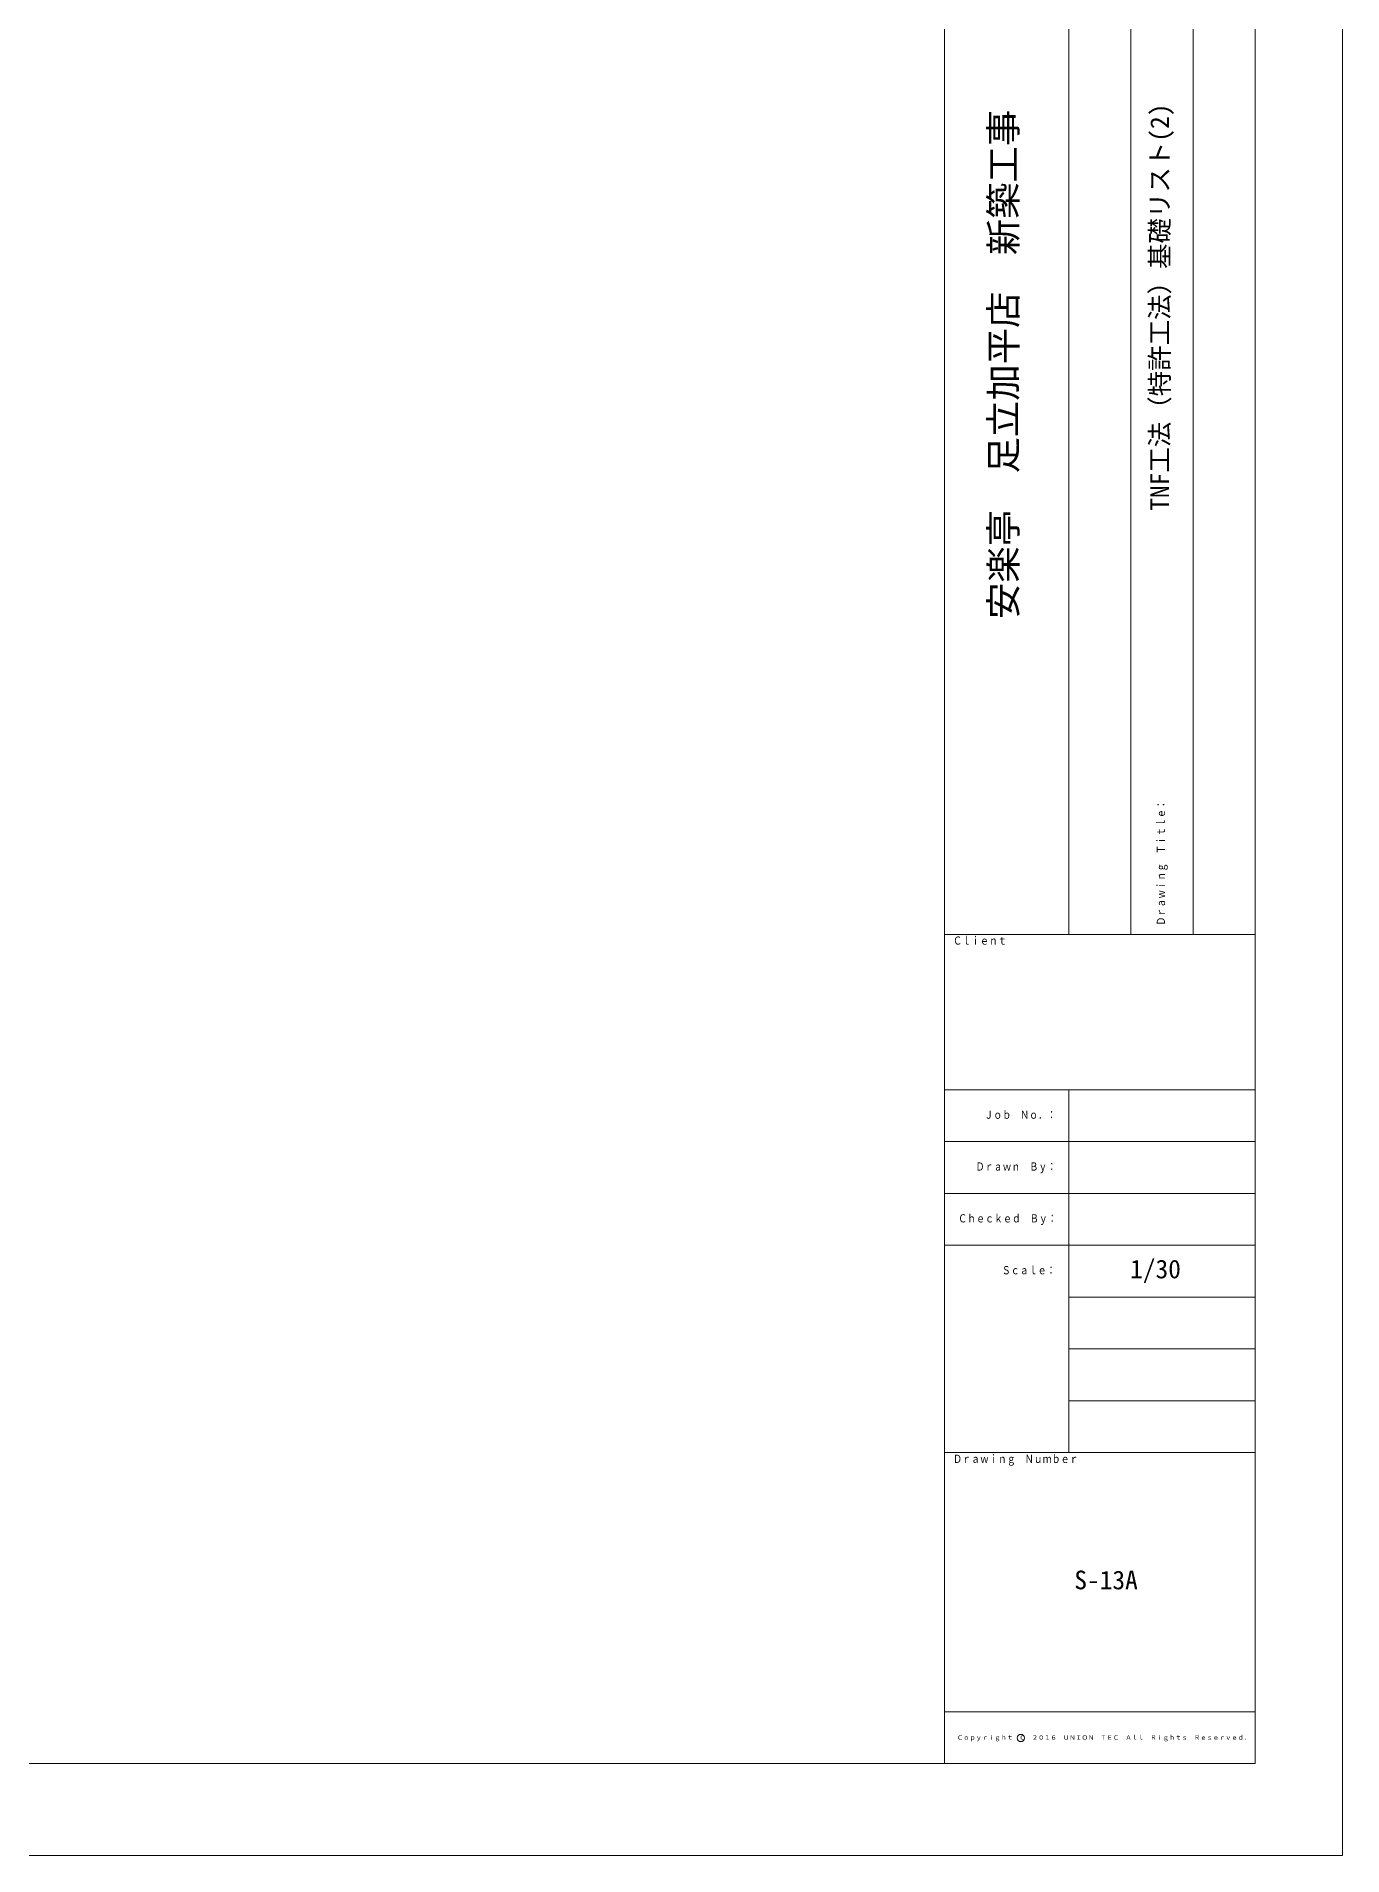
# Model space of a CAD drawing. Units: millimetres at full size, sheet at 1:100. Extents: x -138278 to 134990, y -16593 to 30671.
# Drawn here: x 117028 to 134990, y -16593 to 8416 of the extents above; entities that cross this region are included whole.
import ezdxf
from ezdxf.enums import TextEntityAlignment as Align

# ---------------------------------------------------------------- set-up
doc = ezdxf.new("R2010")
doc.units = ezdxf.units.MM
doc.header["$LTSCALE"] = 100
doc.layers.add('F-0_枠', color=134, linetype='Continuous', lineweight=18)
doc.layers.add('F-F_用紙枠', color=134, linetype='Continuous', lineweight=18)
doc.layers.add('F-1_', color=7, linetype='Continuous')
doc.styles.add('ＭＳ ゴシック', font='')
doc.styles.get('ＭＳ ゴシック').set_extended_font_data('MS Gothic')

msp = doc.modelspace()

# ---------------------------------------------------------------- linework, layer by layer
at = {"layer": 'F-0_枠'}
for p, q in [((129513.5, -15327.4), (129513.5, 24142.1)), ((133788.2, -15327.4), (133788.2, 24142.1)), ((133788.2, -14615), (129513.5, -14615)), ((76792.5, -15327.4), (133788.2, -15327.4)), ((134990.3, -16592.7), (75590.3, -16592.7))]:
    msp.add_line(p, q, dxfattribs=at)
msp.add_lwpolyline([(75590.3, 25407.4), (134990.3, 25407.4), (134990.3, -16592.7)], dxfattribs=at)
at = {"layer": 'F-0_枠', "color": 7}
msp.add_circle((130565.6, -14975.8), 50, dxfattribs=at)
at = {"layer": 'F-F_用紙枠'}
for p, q in [((131223.4, 12743), (131223.4, -3928.3)), ((132078.3, 12743), (132078.3, -3928.3)), ((132933.3, 12743), (132933.3, -3928.3)), ((133788.2, -3928.3), (129513.5, -3928.3)), ((133788.2, -6065.6), (129513.5, -6065.6)), ((133788.2, -6065.6), (129513.5, -6065.6)), ((131223.4, -8202.9), (131223.4, -6065.6)), ((133788.2, -6778), (129513.5, -6778)), ((133788.2, -7490.5), (129513.5, -7490.5)), ((133788.2, -8202.9), (129513.5, -8202.9)), ((131223.4, -8202.9), (131223.4, -11052.7)), ((133788.2, -8915.4), (131223.4, -8915.4)), ((133788.2, -9627.8), (131223.4, -9627.8)), ((133788.2, -10340.3), (131223.4, -10340.3)), ((133788.2, -11052.7), (129513.5, -11052.7))]:
    msp.add_line(p, q, dxfattribs=at)

# ---------------------------------------------------------------- texts
at = {"layer": 'F-0_枠', "color": 7, "style": 'ＭＳ ゴシック'}
for s, height, p in [('安楽亭\u3000足立加平店\u3000新築工事', 366.6, (130618.5, 407.4)), ('TNF工法（特許工法）基礎リスト(2)', 256.6, (132679.7, 1894.7))]:
    msp.add_text(s, height=height, rotation=90, dxfattribs=at).set_placement(p, align=Align.BOTTOM_LEFT)
at = {"layer": 'F-0_枠', "style": 'ＭＳ ゴシック', "width": 0.8}
msp.add_text('Ｄｒａｗｉｎｇ\u3000Ｔｉｔｌｅ：', height=110, rotation=90, dxfattribs=at).set_placement((132580.8, -3808.3), align=Align.BOTTOM_LEFT)
for s, p in [('Ｃｌｉｅｎｔ', (129633.5, -4103.3)), ('Ｊｏｂ\u3000Ｎｏ．：', (130063.4, -6496.8)), ('Ｄｒａｗｎ\u3000Ｂｙ：', (129943.4, -7209.3)), ('Ｃｈｅｃｋｅｄ\u3000Ｂｙ：', (129703.4, -7921.7)), ('Ｓｃａｌｅ：', (130303.4, -8634.2)), ('Ｄｒａｗｉｎｇ\u3000Ｎｕｍｂｅｒ', (129633.5, -11227.7))]:
    msp.add_text(s, height=110, dxfattribs=at).set_placement(p, align=Align.BOTTOM_LEFT)
at = {"layer": 'F-0_枠', "color": 7, "style": 'ＭＳ ゴシック', "width": 0.8}
for s, p in [('Ｊｏｂ\u3000Ｎｏ．：', (130063.4, -6496.8)), ('Ｄｒａｗｎ\u3000Ｂｙ：', (129943.4, -7209.3)), ('Ｃｈｅｃｋｅｄ\u3000Ｂｙ：', (129703.4, -7921.7)), ('Ｓｃａｌｅ：', (130303.4, -8634.2))]:
    msp.add_text(s, height=110, dxfattribs=at).set_placement(p, align=Align.BOTTOM_LEFT)
at = {"layer": 'F-0_枠', "style": 'ＭＳ ゴシック'}
msp.add_text('Ｃｏｐｙｒｉｇｈｔ\u3000Ｃ\u3000２０１６\u3000ＵＮＩＯＮ\u3000ＴＥＣ\u3000Ａｌｌ\u3000Ｒｉｇｈｔｓ\u3000Ｒｅｓｅｒｖｅｄ．', height=61.26, dxfattribs=at).set_placement((129687.2, -15018.7), align=Align.BOTTOM_LEFT)
at = {"layer": 'F-1_', "style": 'ＭＳ ゴシック'}
for s, p in [('1/30', (132068.3, -8734.2)), ('S-13A', (131300.9, -13008.8))]:
    msp.add_text(s, height=256.6, dxfattribs=at).set_placement(p, align=Align.BOTTOM_LEFT)

doc.saveas('drawing.dxf')
